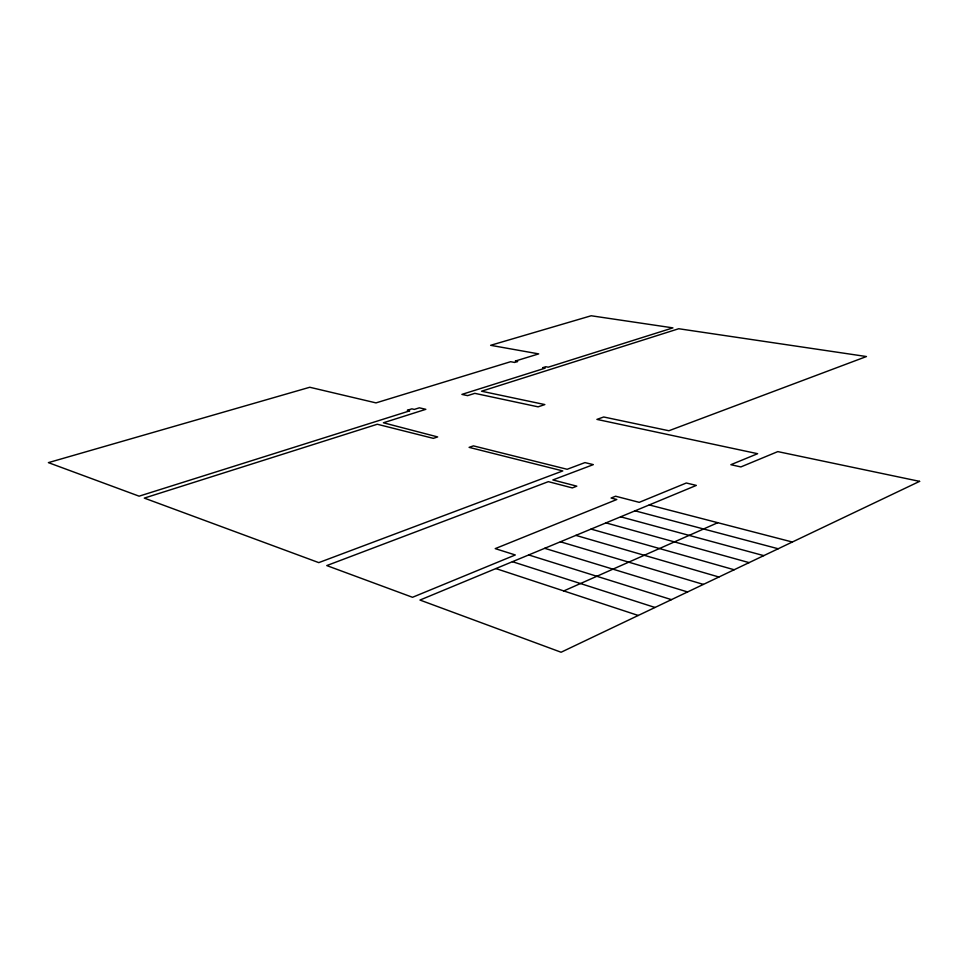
<?xml version="1.0" encoding="UTF-8"?>
<svg xmlns="http://www.w3.org/2000/svg" width="968" height="968" viewBox="0 0 968 968"><rect width="100%" height="100%" fill="white"/><g stroke="black" fill="none" stroke-linecap="round" stroke-linejoin="round"><path stroke-width="1.45" d="M563.763 590.94L717.772 522.696M649.25 504.933L792.332 542.019M635.068 510.826L778.175 548.759M620.633 516.803L763.764 555.632M605.968 522.889L749.087 562.626M591.037 529.085L734.143 569.753M575.863 535.377L718.909 577.013M560.411 541.79L703.385 584.406M544.706 548.311L687.57 591.956M528.709 554.942L671.441 599.64M512.435 561.694L654.997 607.468M495.858 568.567L638.239 615.466M919.6 481.362L561.089 652.238L419.979 600.051L696.331 485.404L686.312 483.008L639.243 502.344L615.612 496.221L611.098 498.024L616.798 499.512L495.229 548.626L515.291 554.966L412.513 597.292L326.773 565.578L548.36 481.653L572.318 487.908L576.807 486.166L552.849 479.946L593.323 464.628L584.95 462.595L567.139 469.286L473.425 445.873L469.105 447.361L562.771 470.932L318.774 562.626L144.292 498.096L377.29 424.25L433.361 438.359L437.657 436.931L383.401 422.774L425.835 409.319L419.362 407.818L414.292 409.416L411.884 408.847L407.298 410.287L409.706 410.856L139.114 496.173L48.4 462.631L309.772 387.26L375.995 402.894L510.656 361.705L514.577 362.443L517.662 361.5L515.303 361.052L538.704 353.889L490.631 345.31L591.194 315.762L672.917 327.874L548.227 367.187L545.77 366.727L542.685 367.695L545.141 368.155L461.905 394.399L467.604 395.634L474.84 393.347L538.087 406.838L544.839 404.576L481.544 391.217L678.725 328.733L866.445 356.539L668.888 430.748L603.717 416.99L596.917 419.398L757.629 453.702L730.864 464.7L740.871 466.927L777.8 451.608L919.6 481.362"/></g></svg>
